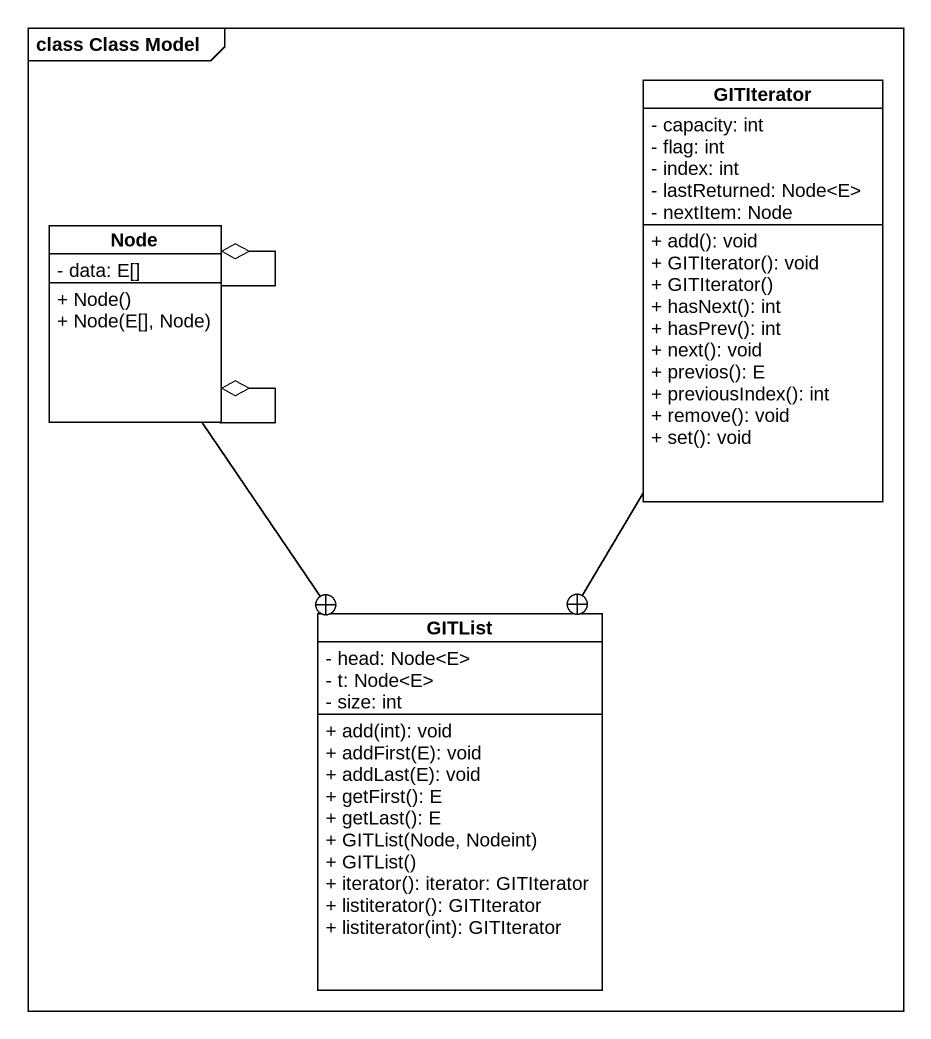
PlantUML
@startuml
mainframe class Class Model
hide circle
hide empty members
skinparam classAttributeIconSize 0
class GITIterator {
  - capacity: int
  - flag: int
  - index: int
  - lastReturned: Node<E>
  - nextItem: Node
  + add(): void
  + GITIterator(): void
  + GITIterator()
  + hasNext(): int
  + hasPrev(): int
  + next(): void
  + previos(): E
  + previousIndex(): int
  + remove(): void
  + set(): void
}
class "Node" as Node_ {
  - data: E[]
  + Node()
  + Node(E[], Node)
}
class GITList {
  - head: Node<E>
  - t: Node<E>
  - size: int
  + add(int): void
  + addFirst(E): void
  + addLast(E): void
  + getFirst(): E
  + getLast(): E
  + GITList(Node, Nodeint)
  + GITList()
  + iterator(): iterator: GITIterator
  + listiterator(): GITIterator
  + listiterator(int): GITIterator
}
GITIterator --+ GITList
Node_ --o Node_
Node_ --o Node_
Node_ --+ GITList
@enduml
